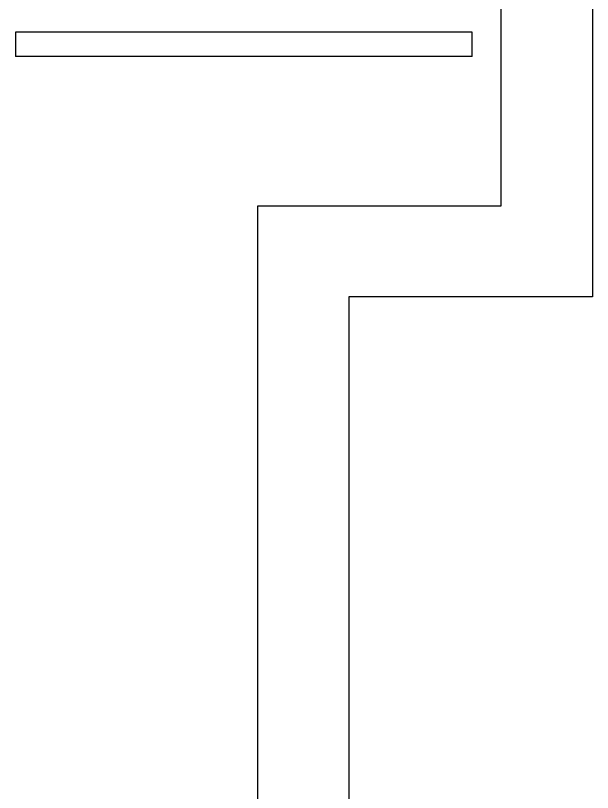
# Model space of a CAD drawing. Extents: x 225000 to 2157367, y 208400 to 840900.
# Drawn here: x 511028 to 511976, y 394038 to 395315 of the extents above; entities that cross this region are included whole.
import ezdxf

# ---------------------------------------------------------------- set-up
doc = ezdxf.new("R2010")
doc.units = 0
doc.header["$LTSCALE"] = 10
doc.layers.add('XFDP20-DC-PH1$0$A-STAIR (PH1)', color=2, linetype='Continuous')

# ---------------------------------------------------------------- blocks, each defined once
blk = doc.blocks.new('Data Center Layout_L20')
blk.add_lwpolyline([(511825.59, 197402.31), (511975.59, 197402.31), (511975.59, 194852.31), (511575.59, 194852.31), (511575.59, 188502.31), (511425.59, 188502.31), (511425.59, 195002.31), (511825.59, 195002.31)], close=True)
blk = doc.blocks.new('XFDP20-DC-PH1')
at = {"layer": 'XFDP20-DC-PH1$0$A-STAIR (PH1)'}
for p, q in [((511777.8, 195287.4, 0), (511027.8, 195287.4, 0)), ((511027.8, 195287.4, 0), (511027.8, 195247.4, 0)), ((511777.8, 195247.4, 0), (511777.8, 195287.4, 0)), ((511777.8, 195247.4, 0), (511027.8, 195247.4, 0))]:
    blk.add_line(p, q, dxfattribs=at)

msp = doc.modelspace()

# ---------------------------------------------------------------- block references
for name in ['Data Center Layout_L20', 'XFDP20-DC-PH1']:
    msp.add_blockref(name, (0, 200000))

doc.saveas('drawing.dxf')
